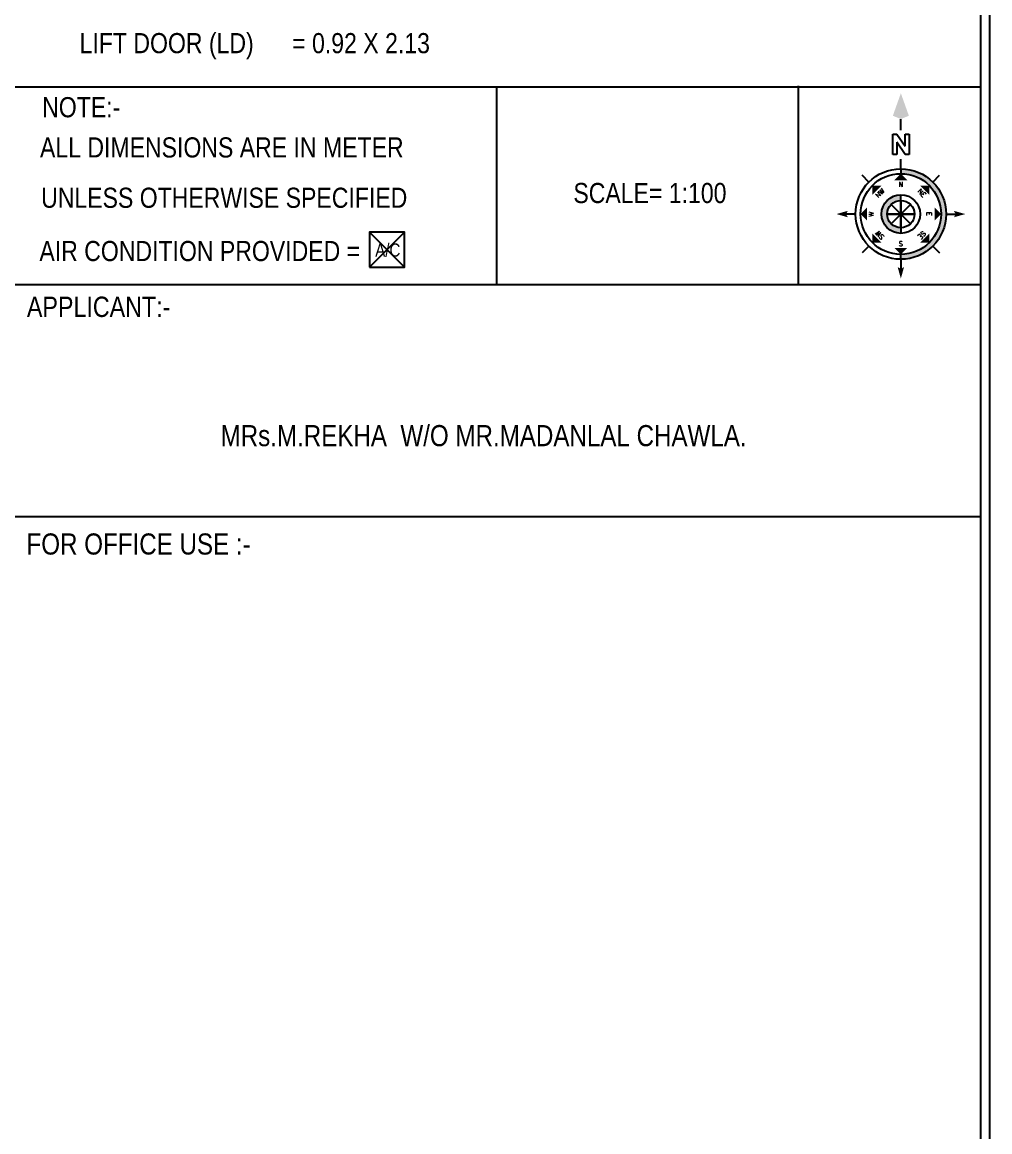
# Model space of a CAD drawing. Header units: metres. Extents: x 0 to 246, y -13 to 116.
# Drawn here: x 172.58 to 200.34, y 51.29 to 83.11 of the extents above; entities that cross this region are included whole.
import ezdxf
from ezdxf.enums import TextEntityAlignment as Align

# ---------------------------------------------------------------- set-up
doc = ezdxf.new("R2010")
doc.units = ezdxf.units.M
doc.header["$MEASUREMENT"] = 0
doc.styles.add('RomanS', font='romans.shx')
doc.styles.add('STYLE3', font='swissck.ttf', dxfattribs={"height": 0.5})

# ---------------------------------------------------------------- blocks, each defined once
blk = doc.blocks.new('Anno_North_J_Metric')
at = {"linetype": 'ByBlock', "lineweight": -2}
h = blk.add_hatch(color=0, dxfattribs=at)
h.paths.add_polyline_path([(-4.17, 0), (-4.68, 0, 1), (4.68, 0), (4.17, 0, -1)])
h.paths.add_polyline_path([(1.41, 0), (2, 0, 1), (-2, 0), (-1.41, 0, -1)])
at = {"color": 0, "linetype": 'ByBlock', "lineweight": -2}
for p, q in [((0, 4.68), (0, 5.67)), ((-3.31, 3.31), (-4.01, 4.01)), ((3.31, 3.31), (4.01, 4.01)), ((0, 1.41), (0, -1.41)), ((0, -1.41), (0, 1.41)), ((-4.68, 0), (-5.67, 0)), ((-4.68, 0), (-4.17, 0)), ((-1.41, 0), (-2, 0)), ((-1.41, 0), (1.41, 0)), ((1.41, 0), (-1.41, 0)), ((-1, 1), (1, -1)), ((-1, -1), (1, 1)), ((1, -1), (-1, 1)), ((1, 1), (-1, -1)), ((1.41, 0), (2, 0)), ((4.68, 0), (4.17, 0)), ((4.68, 0), (5.67, 0)), ((6.17, 0.4), (6.17, 0.82)), ((6.17, 0.82), (8.27, 0.82)), ((7.43, 0.4), (6.17, 0.4)), ((6.17, -0.44), (7.43, 0.4)), ((8.27, 0.4), (7.01, -0.44)), ((8.27, 0.82), (8.27, 0.4)), ((8.67, 0), (9.83, 0)), ((6.17, -0.86), (6.17, -0.44)), ((8.27, -0.86), (6.17, -0.86)), ((7.01, -0.44), (8.27, -0.44)), ((8.27, -0.44), (8.27, -0.86)), ((-3.31, -3.31), (-4.01, -4.01)), ((3.31, -3.31), (4.01, -4.01)), ((0, -4.68), (0, -5.67))]:
    blk.add_line(p, q, dxfattribs=at)
for radius in [4.68, 4.17, 2, 1.41]:
    blk.add_circle((0, 0), radius, dxfattribs=at)
for points in [[(-0.33, 5.5), (0, 5.67), (0, 6.67)], [(0, 6.67), (0.33, 5.5), (0, 5.67)], [(0, 4.17), (0.67, 3.5), (-0.67, 3.5)], [(-2.95, 2.95), (-2, 2.95), (-2.95, 2)], [(2.95, 2.95), (2.95, 2), (2, 2.95)], [(-6.67, 0), (-5.5, 0.33), (-5.67, 0)], [(-5.5, -0.33), (-5.67, 0), (-6.67, 0)], [(-4.17, 0), (-3.5, 0.67), (-3.5, -0.67)], [(4.17, 0), (3.5, -0.67), (3.5, 0.67)], [(12.5, 0), (10.17, 0.83), (9.83, 0)], [(9.83, 0), (10.17, -0.83), (12.5, 0)], [(-2.95, -2.95), (-2.95, -2), (-2, -2.95)], [(2.95, -2.95), (2, -2.95), (2.95, -2)], [(0, -4.17), (-0.67, -3.5), (0.67, -3.5)], [(0, -6.67), (-0.33, -5.5), (0, -5.67)], [(0.33, -5.5), (0, -5.67), (0, -6.67)]]:
    blk.add_solid(points, dxfattribs=at)
at = {"color": 0, "linetype": 'ByBlock', "lineweight": -2, "style": 'RomanS'}
for s, rotation, p in [('SW', 45, (-2, 2)), ('NW', 315, (2, 2)), ('S', 270, (-3.33, 0)), ('N', 270, (2.83, 0)), ('SE', 135, (-2, -2)), ('NE', 225, (2, -2)), ('E', 180, (0, -2.67))]:
    blk.add_text(s, height=0.5, rotation=rotation, dxfattribs=at).set_placement(p, align=Align.CENTER)
blk.add_text('W', height=0.5, dxfattribs=at).set_placement((0, 2.83), align=Align.CENTER)

msp = doc.modelspace()

# ---------------------------------------------------------------- linework, layer by layer
msp.add_line((200.08118, 0.00381), (200.08118, 115.29252))
msp.add_line((200.08118, 0.00381), (200.08118, 115.29252))
at = {"color": 7}
for p, q in [((182.54545, 76.08957), (183.54873, 77.09285)), ((183.54873, 76.08957), (182.54545, 77.09285)), ((172.28448, 68.93339), (200.08118, 68.93339))]:
    msp.add_line(p, q, dxfattribs=at)
for points in [[(-0.25515, -13.07124), (200.34222, -13.07124), (200.34222, 115.55356), (-0.25515, 115.55356)], [(0.00589, -13.07124), (200.08118, -13.07124), (200.08118, 115.29252), (0.00589, 115.29252)]]:
    msp.add_lwpolyline(points, close=True)
for points in [[(200.08118, 81.2479), (172.28448, 81.2479)], [(186.18283, 81.2479), (186.18283, 75.5837)], [(194.84316, 81.28851), (194.84316, 75.5837)], [(200.08118, 75.5837), (172.28448, 75.5837)]]:
    msp.add_lwpolyline(points, dxfattribs=at)
msp.add_lwpolyline([(182.54545, 76.08957), (183.54873, 76.08957), (183.54873, 77.09285), (182.54545, 77.09285)], close=True, dxfattribs=at)

# ---------------------------------------------------------------- block references
at = {"color": 7, "xscale": 0.2771916587920096, "yscale": 0.2771916587920096, "zscale": 0.2771916587920096, "rotation": 90}
msp.add_blockref('Anno_North_J_Metric', (197.78954, 77.61206), dxfattribs=at)

# ---------------------------------------------------------------- texts
at = {"color": 7, "style": 'STYLE3'}
for s, height, p in [('LIFT DOOR (LD)      = 0.92 X 2.13', 0.5772757, (174.22451, 82.22506)), ('NOTE:-', 0.577276, (173.15051, 80.38809)), ('ALL DIMENSIONS ARE IN METER', 0.5772757, (173.08801, 79.23451)), ('UNLESS OTHERWISE SPECIFIED', 0.5772757, (173.12092, 77.79099)), ('SCALE= 1:100', 0.5772757, (188.39314, 77.9269)), ('  AIR CONDITION PROVIDED =', 0.5772757, (172.70323, 76.26315)), ('A/C', 0.378365, (182.70679, 76.39016)), ('APPLICANT:-', 0.582851, (172.71218, 74.66057)), ('MRs.M.REKHA  W/O MR.MADANLAL CHAWLA.', 0.6050995, (178.26982, 70.95404)), ('FOR OFFICE USE :-', 0.6050995, (172.70104, 67.84631))]:
    msp.add_text(s, height=height, dxfattribs=at).set_placement(p)

doc.saveas('drawing.dxf')
